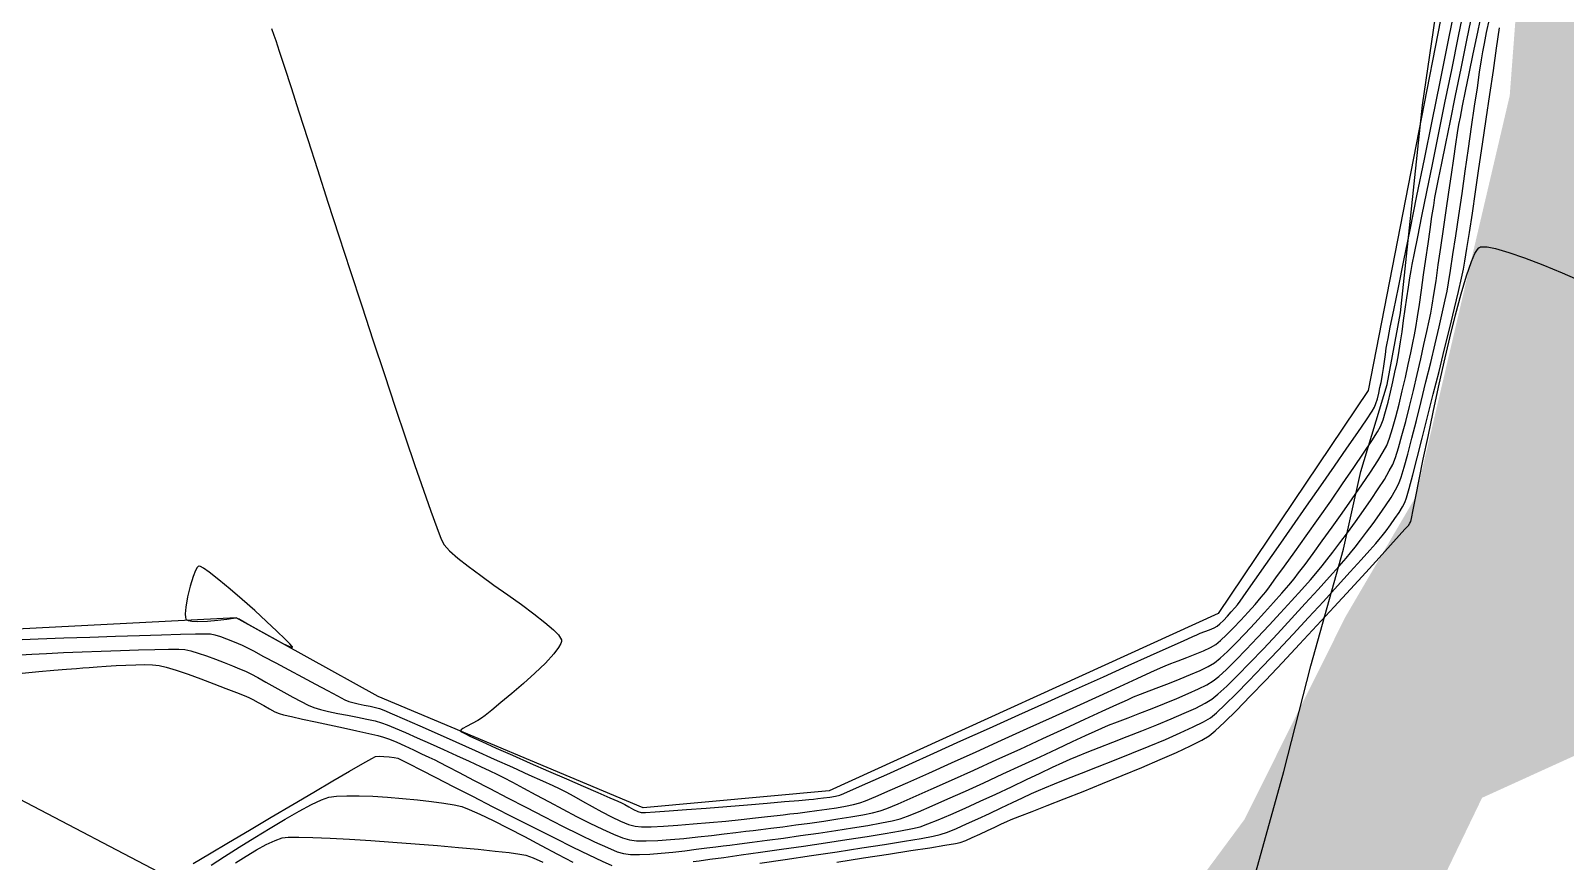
# Model space of a CAD drawing. Header units: metres. Extents: x 708941 to 724052, y 5405153 to 5413472.
# Drawn here: x 710272.2 to 710431.5, y 5412166.7 to 5412253 of the extents above; entities that cross this region are included whole.
import ezdxf

# ---------------------------------------------------------------- set-up
doc = ezdxf.new("R2010")
doc.units = ezdxf.units.M
doc.header["$LTSCALE"] = 12.7
doc.header["$MEASUREMENT"] = 0
for name, color, linetype in [('CONT-MJR1', 252, 'Continuous'), ('CONT-MNR1', 251, 'Continuous'), ('contornos2', 7, 'Continuous'), ('poligono colbun', 7, 'Continuous'), ('rio', 251, 'Continuous')]:
    doc.layers.add(name, color=color, linetype=linetype)

msp = doc.modelspace()

# ---------------------------------------------------------------- hatches: boundary and pattern name
at = {"layer": 'rio'}
h = msp.add_hatch(dxfattribs=at)
h.set_pattern_fill('MUDST', color=256, scale=15, style=0)
h.paths.add_polyline_path([(709010.72, 5411936.38), (709004.98, 5411946.45), (709001.25, 5411958.08), (708996.13, 5411975.99), (709012.7, 5411962.98), (709030.78, 5411956.49), (709044.53, 5411951.18), (709074.83, 5411950.28), (709089.61, 5411951.82), (709102.43, 5411952.02), (709123.56, 5411954.63), (709134.73, 5411956.95), (709145.4, 5411956.95), (709168.41, 5411955.62), (709183.3, 5411955.53), (709187.67, 5411955.43), (709193.87, 5411958.4), (709194.56, 5411957.99), (709200.68, 5411965.39), (709203.1, 5411977.2), (709205.58, 5411984.02), (709211.33, 5411990.28), (709223.71, 5411994.78), (709231.07, 5411997.27), (709241.21, 5411994.8), (709265.58, 5411997.08), (709286.39, 5412000.38), (709297.9, 5412001.91), (709315.21, 5411997.24), (709326.72, 5411992.03), (709345.09, 5411985.93), (709355.27, 5411979.45), (709376.46, 5411975.37), (709391.72, 5411975.3), (709413.08, 5411978.61), (709438.83, 5411980.92), (709461.63, 5411986.21), (709475.6, 5411989.01), (709492.86, 5411992.74), (709503.45, 5411993.79), (709515.24, 5411993.79), (709532.63, 5411987.71), (709547.37, 5411983.51), (709564.71, 5411977.95), (709575.63, 5411973.62), (709587.68, 5411967.04), (709601.87, 5411958.6), (709607.56, 5411954.31), (709621.49, 5411940.03), (709647.9, 5411909.14), (709660.4, 5411897.76), (709669.81, 5411887.81), (709676.49, 5411876.15), (709682.2, 5411869.04), (709705.75, 5411878.05), (709736, 5411893.04), (709750.64, 5411899.41), (709758.05, 5411906.33), (709764.85, 5411916.27), (709770.13, 5411926.57), (709778.25, 5411949.25), (709785.66, 5411970.64), (709786.5, 5411979.16), (709785.1, 5411992.95), (709785.1, 5412008.74), (709787.55, 5412022.89), (709795.83, 5412039.06), (709803.3, 5412045.65), (709812.9, 5412054.28), (709814.49, 5412059.03), (709815.9, 5412060.78), (709822.13, 5412063.75), (709825.31, 5412072.01), (709847.55, 5412106.6), (709866.9, 5412128.06), (709875.05, 5412136.05), (709882.93, 5412155.32), (709888.97, 5412168.35), (709893.2, 5412182.51), (709907.24, 5412209.92), (709938.47, 5412236.97), (709971.6, 5412250.13), (709991.71, 5412252.94), (710005.1, 5412261.1), (710014.56, 5412263.33), (710040.82, 5412267.64), (710057.91, 5412266.41), (710076.56, 5412261.93), (710102.9, 5412255.3), (710112.79, 5412247.31), (710119.45, 5412240.72), (710131.28, 5412231.78), (710145.37, 5412209.63), (710149.4, 5412194.25), (710150.27, 5412166.43), (710139.83, 5412142.28), (710130.23, 5412129.69), (710126.33, 5412121.71), (710117.73, 5412100.96), (710114.13, 5412096.47), (710111.94, 5412085.44), (710111.94, 5412063.54), (710117.58, 5412054.18), (710137.74, 5412018.92), (710146.76, 5412008.05), (710171.4, 5411997.24), (710179.97, 5411993.95), (710184.25, 5412001.58), (710190.69, 5412018), (710194.77, 5412034.37), (710197.31, 5412050.49), (710197.31, 5412064.26), (710199.32, 5412079.72), (710201.37, 5412092.19), (710205.73, 5412098.48), (710214.95, 5412120.36), (710219.48, 5412128.98), (710230.13, 5412139.36), (710235.6, 5412142.44), (710241.85, 5412140.68), (710250.27, 5412138.84), (710280.27, 5412139.46), (710296.04, 5412143.18), (710311.35, 5412143.18), (710329.27, 5412144.22), (710333.88, 5412147.83), (710359.32, 5412147.31), (710368.97, 5412148.45), (710370.82, 5412151.38), (710390.46, 5412160.63), (710398.15, 5412171.03), (710408.65, 5412192.1), (710415.95, 5412204.58), (710425.69, 5412246.2), (710427.89, 5412275.36), (710429.04, 5412328.01), (710428.04, 5412335.01), (710422.46, 5412340.84), (710414.39, 5412351.33), (710395.98, 5412353.91), (710387.66, 5412360.04), (710378.34, 5412372.12), (710377.12, 5412383.36), (710377.12, 5412396.81), (710371.6, 5412397.8), (710368.77, 5412410.55), (710362.93, 5412436.03), (710362.93, 5412455.01), (710369.68, 5412482.49), (710374.05, 5412500.93), (710382.11, 5412513.13), (710396.48, 5412526.77), (710413.79, 5412540.1), (710438.62, 5412552.3), (710472.36, 5412570.37), (710507.51, 5412590.61), (710519.7, 5412579.46), (710499.92, 5412572.63), (710480.98, 5412561.98), (710445.54, 5412543.55), (710413.79, 5412532.5), (710411.05, 5412528.12), (710405.76, 5412520.43), (710394.25, 5412506.93), (710388.85, 5412494.92), (710386.47, 5412476.01), (710382.71, 5412446.17), (710388.72, 5412397.62), (710394.97, 5412383.05), (710398.02, 5412368.11), (710411.09, 5412363.15), (710426.51, 5412356), (710442.45, 5412348.49), (710447.05, 5412337.14), (710447.05, 5412315.92), (710441.78, 5412260.07), (710441.78, 5412194.92), (710437.48, 5412190.86), (710437.48, 5412179.96), (710422.82, 5412173.29), (710418.74, 5412164.82), (710409.45, 5412149.84), (710394.78, 5412136.49), (710379.86, 5412129.78), (710371.88, 5412127.03), (710311.73, 5412127.03), (710308.89, 5412124), (710254.14, 5412121.42), (710236.99, 5412126.6), (710229.16, 5412118.66), (710218.68, 5412095.96), (710213.59, 5412055.1), (710203.57, 5412019.88), (710201.34, 5412006.55), (710198.59, 5411993.54), (710194.4, 5411986.49), (710188.54, 5411983.77), (710175.67, 5411983.77), (710136.96, 5411996.55), (710120.35, 5412009.39), (710098.73, 5412043.32), (710098.73, 5412061.02), (710096.67, 5412091.87), (710100.83, 5412110.83), (710110.63, 5412117.13), (710123.77, 5412149.24), (710130.92, 5412166.36), (710128.79, 5412197.14), (710123.8, 5412211.38), (710113.15, 5412223.6), (710085.02, 5412238.46), (710058.13, 5412249.84), (710029.73, 5412249.84), (710015.06, 5412246.32), (710001.6, 5412242.56), (709992.04, 5412242.56), (709972.27, 5412238.6), (709963.64, 5412235.76), (709954.26, 5412232.26), (709954.26, 5412228.55), (709945.86, 5412220.35), (709925.83, 5412192.24), (709917.05, 5412177.32), (709899.37, 5412144.55), (709894.3, 5412133.07), (709891.48, 5412127.42), (709886.71, 5412118.47), (709886.71, 5412100.95), (709884.61, 5412095.01), (709863.2, 5412086.46), (709839.07, 5412054.84), (709818.25, 5412032.92), (709804.19, 5412017.18), (709804.19, 5411995.52), (709809.04, 5411990.11), (709796.13, 5411953.84), (709781.68, 5411916.41), (709768.27, 5411889.66), (709746.93, 5411879.08), (709713.1, 5411863.01), (709689.29, 5411855.41), (709697.02, 5411835.95), (709708.2, 5411825.46), (709725.86, 5411817.9), (709778.24, 5411813.93), (709792.75, 5411813.93), (709806.43, 5411818.64), (709820.66, 5411821.87), (709831.69, 5411824.63), (709853.8, 5411835.25), (709879.02, 5411846.88), (709921.68, 5411861.15), (709947.96, 5411871.32), (709969.09, 5411879.92), (709979.29, 5411886.02), (709982.27, 5411909.39), (709987.23, 5411923.13), (709997.03, 5411933.25), (710000.38, 5411927.93), (710000.38, 5411906.72), (709997.04, 5411893.11), (709991.96, 5411879.15), (709967.58, 5411866.46), (709951.2, 5411859.77), (709918.84, 5411852.05), (709894.39, 5411845.25), (709864.94, 5411830.28), (709840.16, 5411819.17), (709812.7, 5411811), (709801.26, 5411807.45), (709779.31, 5411803.47), (709766.14, 5411803.47), (709756.94, 5411797.7), (709737.23, 5411795.78), (709715.18, 5411796.68), (709708.1, 5411801.85), (709698.23, 5411815.71), (709693.86, 5411826.48), (709676.55, 5411857.93), (709667.66, 5411869.47), (709661.18, 5411881.7), (709649.81, 5411896.98), (709627.11, 5411919.87), (709613.01, 5411936.78), (709604.72, 5411946.98), (709591.67, 5411954.52), (709575.87, 5411964.64), (709557.6, 5411970.47), (709551.42, 5411973.23), (709538.02, 5411976.43), (709518.15, 5411979.68), (709504.01, 5411982), (709494.29, 5411985.04), (709479.8, 5411980.64), (709442.42, 5411967.64), (709425.43, 5411960.31), (709402.9, 5411951.24), (709383.6, 5411945.23), (709362.15, 5411938.26), (709331.55, 5411930.11), (709320.42, 5411924.96), (709306.56, 5411912.14), (709285.88, 5411895.62), (709279.31, 5411870.27), (709273.83, 5411857.41), (709264.69, 5411829.66), (709254.13, 5411801.64), (709246.31, 5411791.25), (709237.29, 5411777.87), (709219.52, 5411767.13), (709208.6, 5411765.29), (709203.92, 5411751.48), (709203.91, 5411735.92), (709205.94, 5411719.08), (709203.34, 5411708.78), (709199.33, 5411696.28), (709197.39, 5411684.19), (709189.35, 5411661.06), (709186.31, 5411649.66), (709173.04, 5411639.59), (709167.53, 5411621.08), (709166.78, 5411600.74), (709164.06, 5411585.63), (709162.73, 5411558.53), (709162.73, 5411546.6), (709165.95, 5411526.5), (709173.44, 5411512.03), (709050.6, 5411667.95), (709021.23, 5411751.02), (709026.33, 5411756.01), (709028.1, 5411762.18), (709028.65, 5411783.35), (709023.38, 5411795.31), (709011.24, 5411823.29), (709005.01, 5411832.77), (709001.76, 5411870.86)])

# ---------------------------------------------------------------- linework, layer by layer
at = {"layer": 'CONT-MJR1', "elevation": 245, "flags": 128}
msp.add_lwpolyline([(710271.11, 5412188.15), (710272.29, 5412188.21), (710273.81, 5412188.28), (710275.57, 5412188.37), (710277.5, 5412188.45), (710279.5, 5412188.53), (710281.48, 5412188.6), (710283.37, 5412188.66), (710285.06, 5412188.7), (710286.49, 5412188.72), (710287.55, 5412188.72), (710288.16, 5412188.68), (710288.79, 5412188.54), (710289.56, 5412188.31), (710290.43, 5412188.02), (710291.35, 5412187.69), (710292.26, 5412187.34), (710293.11, 5412187), (710293.86, 5412186.69), (710294.47, 5412186.43), (710295.02, 5412186.16), (710295.74, 5412185.77), (710296.58, 5412185.31), (710297.5, 5412184.79), (710298.44, 5412184.26), (710299.37, 5412183.75), (710300.23, 5412183.29), (710300.98, 5412182.92), (710301.57, 5412182.66), (710302.24, 5412182.46), (710303.08, 5412182.26), (710304.04, 5412182.05), (710305.07, 5412181.86), (710306.1, 5412181.66), (710307.06, 5412181.46), (710307.91, 5412181.27), (710308.59, 5412181.08), (710309.16, 5412180.87), (710310.01, 5412180.52), (710311.07, 5412180.06), (710312.3, 5412179.52), (710313.64, 5412178.92), (710315.02, 5412178.3), (710316.38, 5412177.67), (710317.68, 5412177.08), (710318.85, 5412176.54), (710319.83, 5412176.08), (710320.57, 5412175.74), (710321.25, 5412175.4), (710322.19, 5412174.91), (710323.32, 5412174.3), (710324.6, 5412173.61), (710325.98, 5412172.87), (710327.41, 5412172.1), (710328.84, 5412171.35), (710330.22, 5412170.65), (710331.51, 5412170.02), (710332.65, 5412169.5), (710333.6, 5412169.12), (710334.31, 5412168.91), (710335.06, 5412168.83), (710336.06, 5412168.81), (710337.25, 5412168.86), (710338.57, 5412168.95), (710339.98, 5412169.07), (710341.42, 5412169.22), (710342.83, 5412169.38), (710344.16, 5412169.54), (710345.37, 5412169.69), (710346.39, 5412169.82), (710347.17, 5412169.91), (710347.96, 5412170.01), (710349, 5412170.13), (710350.23, 5412170.29), (710351.59, 5412170.47), (710353.04, 5412170.67), (710354.51, 5412170.88), (710355.95, 5412171.09), (710357.31, 5412171.31), (710358.53, 5412171.53), (710359.55, 5412171.74), (710360.33, 5412171.93), (710361.04, 5412172.19), (710362.21, 5412172.68), (710363.77, 5412173.35), (710365.65, 5412174.18), (710367.76, 5412175.12), (710370.05, 5412176.16), (710372.44, 5412177.25), (710374.86, 5412178.35), (710377.24, 5412179.44), (710379.5, 5412180.49), (710381.58, 5412181.44), (710383.4, 5412182.28), (710384.9, 5412182.97), (710386, 5412183.47), (710386.63, 5412183.76), (710387.35, 5412184.05), (710388.25, 5412184.4), (710389.27, 5412184.79), (710390.37, 5412185.21), (710391.48, 5412185.64), (710392.56, 5412186.08), (710393.55, 5412186.51), (710394.39, 5412186.93), (710395.05, 5412187.32), (710395.64, 5412187.79), (710396.39, 5412188.49), (710397.27, 5412189.36), (710398.24, 5412190.36), (710399.24, 5412191.43), (710400.23, 5412192.52), (710401.18, 5412193.57), (710402.04, 5412194.55), (710402.76, 5412195.38), (710403.3, 5412196.03), (710403.77, 5412196.64), (710404.45, 5412197.53), (710405.28, 5412198.66), (710406.23, 5412199.96), (710407.25, 5412201.38), (710408.3, 5412202.86), (710409.35, 5412204.34), (710410.33, 5412205.78), (710411.23, 5412207.11), (710411.99, 5412208.27), (710412.56, 5412209.22), (710412.92, 5412209.89), (710413.22, 5412210.65), (710413.53, 5412211.65), (710413.87, 5412212.85), (710414.21, 5412214.16), (710414.54, 5412215.55), (710414.86, 5412216.94), (710415.15, 5412218.28), (710415.41, 5412219.5), (710415.63, 5412220.54), (710415.8, 5412221.35), (710415.94, 5412222.14), (710416.11, 5412223.22), (710416.31, 5412224.53), (710416.53, 5412226.01), (710416.75, 5412227.59), (710416.98, 5412229.21), (710417.21, 5412230.81), (710417.43, 5412232.31), (710417.62, 5412233.66), (710417.8, 5412234.79), (710417.93, 5412235.63), (710418.07, 5412236.33), (710418.31, 5412237.53), (710418.64, 5412239.19), (710419.06, 5412241.23), (710419.54, 5412243.59), (710420.07, 5412246.21), (710420.65, 5412249.02), (710421.25, 5412251.97), (710421.87, 5412254.97)], dxfattribs=at)
at = {"layer": 'CONT-MNR1', "flags": 128}
for points, elevation in [([(710270.45, 5412189.71), (710272.96, 5412189.8), (710275.61, 5412189.89), (710278.31, 5412189.98), (710280.96, 5412190.07), (710283.47, 5412190.15), (710285.76, 5412190.22), (710287.73, 5412190.28), (710289.29, 5412190.32), (710290.36, 5412190.33), (710290.83, 5412190.32), (710291.29, 5412190.22), (710291.87, 5412190.03), (710292.5, 5412189.81), (710293.13, 5412189.56), (710293.7, 5412189.33), (710294.13, 5412189.15), (710294.54, 5412188.94), (710295.3, 5412188.54), (710296.35, 5412187.98), (710297.6, 5412187.31), (710298.97, 5412186.57), (710300.38, 5412185.82), (710301.74, 5412185.08), (710302.99, 5412184.42), (710304.03, 5412183.87), (710304.79, 5412183.48), (710305.18, 5412183.29), (710305.61, 5412183.17), (710306.16, 5412183.04), (710306.78, 5412182.92), (710307.41, 5412182.8), (710307.96, 5412182.68), (710308.39, 5412182.57), (710308.81, 5412182.4), (710309.7, 5412182.01), (710310.98, 5412181.45), (710312.56, 5412180.76), (710314.36, 5412179.95), (710316.31, 5412179.09), (710318.31, 5412178.19), (710320.29, 5412177.3), (710322.17, 5412176.46), (710323.87, 5412175.69), (710325.3, 5412175.05), (710326.38, 5412174.56), (710327.03, 5412174.26), (710327.7, 5412173.91), (710328.53, 5412173.47), (710329.45, 5412172.95), (710330.44, 5412172.39), (710331.45, 5412171.84), (710332.45, 5412171.32), (710333.38, 5412170.88), (710334.22, 5412170.53), (710334.92, 5412170.33), (710335.58, 5412170.28), (710336.58, 5412170.28), (710337.85, 5412170.34), (710339.33, 5412170.44), (710340.95, 5412170.57), (710342.63, 5412170.72), (710344.32, 5412170.88), (710345.93, 5412171.05), (710347.4, 5412171.21), (710348.66, 5412171.35), (710349.65, 5412171.46), (710350.29, 5412171.53), (710350.97, 5412171.61), (710351.81, 5412171.71), (710352.76, 5412171.83), (710353.78, 5412171.96), (710354.81, 5412172.1), (710355.82, 5412172.26), (710356.76, 5412172.42), (710357.58, 5412172.59), (710358.24, 5412172.75), (710358.81, 5412172.97), (710359.88, 5412173.42), (710361.38, 5412174.07), (710363.23, 5412174.89), (710365.38, 5412175.85), (710367.76, 5412176.92), (710370.31, 5412178.07), (710372.94, 5412179.26), (710375.61, 5412180.47), (710378.24, 5412181.67), (710380.76, 5412182.82), (710383.1, 5412183.89), (710385.21, 5412184.85), (710387.01, 5412185.67), (710388.44, 5412186.32), (710389.43, 5412186.77), (710389.91, 5412186.99), (710390.52, 5412187.24), (710391.29, 5412187.53), (710392.16, 5412187.86), (710393.05, 5412188.21), (710393.9, 5412188.56), (710394.64, 5412188.9), (710395.19, 5412189.22), (710395.66, 5412189.61), (710396.28, 5412190.2), (710397, 5412190.92), (710397.77, 5412191.74), (710398.53, 5412192.58), (710399.26, 5412193.38), (710399.88, 5412194.11), (710400.36, 5412194.68), (710400.76, 5412195.2), (710401.43, 5412196.12), (710402.32, 5412197.35), (710403.39, 5412198.84), (710404.57, 5412200.51), (710405.83, 5412202.29), (710407.11, 5412204.11), (710408.35, 5412205.9), (710409.51, 5412207.58), (710410.53, 5412209.09), (710411.37, 5412210.36), (710411.98, 5412211.31), (710412.29, 5412211.86), (710412.55, 5412212.53), (710412.81, 5412213.39), (710413.08, 5412214.37), (710413.33, 5412215.42), (710413.56, 5412216.48), (710413.78, 5412217.48), (710413.96, 5412218.37), (710414.1, 5412219.08), (710414.22, 5412219.75), (710414.36, 5412220.64), (710414.52, 5412221.69), (710414.68, 5412222.84), (710414.85, 5412224.04), (710415.02, 5412225.21), (710415.17, 5412226.32), (710415.32, 5412227.29), (710415.45, 5412228.06), (710415.56, 5412228.67), (710415.8, 5412229.85), (710416.14, 5412231.55), (710416.57, 5412233.69), (710417.09, 5412236.22), (710417.67, 5412239.07), (710418.3, 5412242.17), (710418.97, 5412245.47), (710419.67, 5412248.9), (710420.38, 5412252.39), (710421.1, 5412255.89)], 246), ([(710297.15, 5412253.17), (710297.42, 5412252.47), (710297.6, 5412251.94), (710297.97, 5412250.81), (710298.51, 5412249.16), (710299.19, 5412247.04), (710300, 5412244.52), (710300.93, 5412241.66), (710301.94, 5412238.52), (710303.03, 5412235.16), (710304.17, 5412231.64), (710305.34, 5412228.03), (710306.53, 5412224.38), (710307.72, 5412220.76), (710308.88, 5412217.23), (710310, 5412213.85), (710311.06, 5412210.68), (710312.04, 5412207.78), (710312.93, 5412205.22), (710313.69, 5412203.05), (710314.32, 5412201.35), (710314.79, 5412200.16), (710315.09, 5412199.55), (710315.64, 5412198.94), (710316.49, 5412198.19), (710317.59, 5412197.33), (710318.88, 5412196.38), (710320.26, 5412195.38), (710321.69, 5412194.37), (710323.1, 5412193.36), (710324.4, 5412192.4), (710325.54, 5412191.51), (710326.44, 5412190.74), (710326.94, 5412190.21), (710327.18, 5412189.88), (710327.25, 5412189.7), (710327.26, 5412189.62), (710327.26, 5412189.53), (710327.19, 5412189.3), (710326.97, 5412188.9), (710326.47, 5412188.24), (710325.59, 5412187.28), (710324.51, 5412186.24), (710323.32, 5412185.16), (710322.11, 5412184.12), (710320.98, 5412183.18), (710320.02, 5412182.39), (710319.33, 5412181.84), (710318.98, 5412181.57), (710318.58, 5412181.32), (710318.01, 5412181.02), (710317.42, 5412180.71), (710317.04, 5412180.49), (710316.85, 5412180.34), (710316.8, 5412180.26), (710316.79, 5412180.22), (710316.8, 5412180.21), (710316.89, 5412180.14), (710317.18, 5412179.99), (710317.83, 5412179.67), (710319, 5412179.13), (710320.48, 5412178.46), (710322.18, 5412177.7), (710324.03, 5412176.89), (710325.92, 5412176.06), (710327.78, 5412175.25), (710329.52, 5412174.5), (710331.05, 5412173.83), (710332.28, 5412173.3), (710333.12, 5412172.94), (710333.49, 5412172.77), (710333.83, 5412172.59), (710334.27, 5412172.35), (710334.74, 5412172.09), (710335.18, 5412171.88), (710335.54, 5412171.75), (710335.98, 5412171.76), (710336.98, 5412171.82), (710338.44, 5412171.92), (710340.25, 5412172.06), (710342.28, 5412172.22), (710344.42, 5412172.39), (710346.57, 5412172.57), (710348.61, 5412172.74), (710350.42, 5412172.89), (710351.9, 5412173.01), (710352.94, 5412173.1), (710353.41, 5412173.15), (710353.87, 5412173.2), (710354.47, 5412173.28), (710355.12, 5412173.37), (710355.71, 5412173.47), (710356.16, 5412173.57), (710356.58, 5412173.74), (710357.57, 5412174.18), (710359.08, 5412174.85), (710361.02, 5412175.72), (710363.32, 5412176.75), (710365.92, 5412177.92), (710368.73, 5412179.19), (710371.69, 5412180.52), (710374.72, 5412181.89), (710377.75, 5412183.25), (710380.71, 5412184.59), (710383.52, 5412185.85), (710386.1, 5412187.02), (710388.4, 5412188.06), (710390.33, 5412188.93), (710391.82, 5412189.6), (710392.8, 5412190.04), (710393.2, 5412190.22), (710393.56, 5412190.37), (710394.03, 5412190.55), (710394.54, 5412190.74), (710395, 5412190.94), (710395.33, 5412191.13), (710395.6, 5412191.35), (710395.97, 5412191.71), (710396.38, 5412192.14), (710396.79, 5412192.59), (710397.15, 5412193.01), (710397.43, 5412193.34), (710397.71, 5412193.72), (710398.33, 5412194.6), (710399.25, 5412195.9), (710400.39, 5412197.52), (710401.7, 5412199.4), (710403.12, 5412201.43), (710404.6, 5412203.56), (710406.08, 5412205.68), (710407.5, 5412207.72), (710408.8, 5412209.6), (710409.92, 5412211.24), (710410.81, 5412212.54), (710411.41, 5412213.44), (710411.67, 5412213.84), (710411.81, 5412214.22), (710411.95, 5412214.73), (710412.09, 5412215.3), (710412.22, 5412215.88), (710412.33, 5412216.4), (710412.41, 5412216.8), (710412.49, 5412217.25), (710412.58, 5412217.87), (710412.68, 5412218.59), (710412.78, 5412219.32), (710412.88, 5412219.98), (710412.96, 5412220.49), (710413.06, 5412220.98), (710413.29, 5412222.15), (710413.65, 5412223.94), (710414.13, 5412226.27), (710414.69, 5412229.08), (710415.34, 5412232.28), (710416.06, 5412235.81), (710416.83, 5412239.6), (710417.63, 5412243.57), (710418.46, 5412247.65), (710419.29, 5412251.78), (710420.12, 5412255.87)], 247), ([(710271.29, 5412186.23), (710273, 5412186.39), (710274.56, 5412186.53), (710275.89, 5412186.64), (710276.92, 5412186.72), (710277.57, 5412186.77), (710278.25, 5412186.82), (710279.08, 5412186.89), (710280.02, 5412186.96), (710281.03, 5412187.02), (710282.06, 5412187.07), (710283.07, 5412187.11), (710284, 5412187.12), (710284.83, 5412187.1), (710285.49, 5412187.03), (710286.24, 5412186.86), (710287.27, 5412186.54), (710288.5, 5412186.12), (710289.83, 5412185.64), (710291.18, 5412185.14), (710292.44, 5412184.65), (710293.53, 5412184.23), (710294.34, 5412183.9), (710294.8, 5412183.71), (710295.23, 5412183.49), (710295.77, 5412183.19), (710296.37, 5412182.86), (710296.97, 5412182.52), (710297.51, 5412182.23), (710297.95, 5412182.04), (710298.4, 5412181.91), (710299.25, 5412181.72), (710300.39, 5412181.47), (710301.73, 5412181.18), (710303.19, 5412180.87), (710304.65, 5412180.55), (710306.04, 5412180.25), (710307.26, 5412179.98), (710308.2, 5412179.76), (710308.78, 5412179.6), (710309.4, 5412179.37), (710310.17, 5412179.05), (710311.02, 5412178.67), (710311.9, 5412178.26), (710312.75, 5412177.86), (710313.51, 5412177.51), (710314.11, 5412177.22), (710314.58, 5412176.98), (710315.45, 5412176.53), (710316.66, 5412175.9), (710318.15, 5412175.12), (710319.83, 5412174.24), (710321.67, 5412173.28), (710323.58, 5412172.3), (710325.5, 5412171.31), (710327.37, 5412170.36), (710329.12, 5412169.49), (710330.7, 5412168.73), (710332.03, 5412168.12), (710333.05, 5412167.69), (710333.69, 5412167.49), (710334.42, 5412167.41), (710335.35, 5412167.39), (710336.42, 5412167.44), (710337.6, 5412167.53), (710338.83, 5412167.65), (710340.07, 5412167.79), (710341.26, 5412167.94), (710342.35, 5412168.08), (710343.3, 5412168.2), (710344.05, 5412168.29), (710344.74, 5412168.38), (710345.76, 5412168.51), (710347.07, 5412168.68), (710348.6, 5412168.88), (710350.3, 5412169.11), (710352.09, 5412169.36), (710353.93, 5412169.63), (710355.74, 5412169.9), (710357.48, 5412170.17), (710359.07, 5412170.43), (710360.47, 5412170.68), (710361.6, 5412170.91), (710362.41, 5412171.11), (710363.19, 5412171.39), (710364.31, 5412171.84), (710365.73, 5412172.44), (710367.37, 5412173.17), (710369.19, 5412173.98), (710371.11, 5412174.86), (710373.09, 5412175.77), (710375.05, 5412176.68), (710376.95, 5412177.56), (710378.72, 5412178.39), (710380.31, 5412179.13), (710381.64, 5412179.75), (710382.67, 5412180.22), (710383.34, 5412180.52), (710384.06, 5412180.82), (710384.99, 5412181.19), (710386.08, 5412181.61), (710387.29, 5412182.08), (710388.57, 5412182.58), (710389.87, 5412183.09), (710391.14, 5412183.6), (710392.33, 5412184.11), (710393.38, 5412184.59), (710394.26, 5412185.03), (710394.91, 5412185.42), (710395.5, 5412185.9), (710396.3, 5412186.63), (710397.27, 5412187.58), (710398.35, 5412188.69), (710399.52, 5412189.92), (710400.72, 5412191.2), (710401.91, 5412192.49), (710403.05, 5412193.75), (710404.1, 5412194.91), (710405, 5412195.94), (710405.73, 5412196.78), (710406.23, 5412197.38), (710406.72, 5412197.99), (710407.34, 5412198.8), (710408.06, 5412199.75), (710408.85, 5412200.82), (710409.67, 5412201.95), (710410.5, 5412203.12), (710411.3, 5412204.27), (710412.04, 5412205.36), (710412.68, 5412206.36), (710413.19, 5412207.23), (710413.55, 5412207.91), (710413.82, 5412208.62), (710414.14, 5412209.64), (710414.5, 5412210.9), (710414.89, 5412212.35), (710415.28, 5412213.93), (710415.69, 5412215.59), (710416.08, 5412217.25), (710416.45, 5412218.86), (710416.79, 5412220.36), (710417.08, 5412221.7), (710417.32, 5412222.81), (710417.49, 5412223.63), (710417.63, 5412224.43), (710417.82, 5412225.57), (710418.04, 5412226.99), (710418.28, 5412228.64), (710418.55, 5412230.44), (710418.82, 5412232.34), (710419.1, 5412234.28), (710419.37, 5412236.19), (710419.64, 5412238.01), (710419.88, 5412239.68), (710420.1, 5412241.15), (710420.28, 5412242.34), (710420.42, 5412243.2), (710420.57, 5412243.97), (710420.8, 5412245.15), (710421.11, 5412246.68), (710421.48, 5412248.5), (710421.91, 5412250.56), (710422.37, 5412252.79), (710422.86, 5412255.14)], 244), ([(710340.94, 5412166.68), (710341.56, 5412166.75), (710342.65, 5412166.9), (710344.12, 5412167.1), (710345.91, 5412167.35), (710347.93, 5412167.63), (710350.11, 5412167.94), (710352.38, 5412168.27), (710354.67, 5412168.61), (710356.89, 5412168.95), (710358.98, 5412169.27), (710360.86, 5412169.58), (710362.45, 5412169.86), (710363.69, 5412170.1), (710364.49, 5412170.29), (710365.3, 5412170.57), (710366.38, 5412171.01), (710367.68, 5412171.56), (710369.15, 5412172.22), (710370.72, 5412172.93), (710372.34, 5412173.68), (710373.96, 5412174.44), (710375.52, 5412175.18), (710376.96, 5412175.86), (710378.24, 5412176.46), (710379.29, 5412176.95), (710380.06, 5412177.29), (710380.82, 5412177.61), (710381.84, 5412178.02), (710383.08, 5412178.51), (710384.48, 5412179.05), (710385.98, 5412179.64), (710387.52, 5412180.25), (710389.06, 5412180.87), (710390.54, 5412181.48), (710391.91, 5412182.07), (710393.1, 5412182.61), (710394.07, 5412183.1), (710394.77, 5412183.52), (710395.41, 5412184.04), (710396.32, 5412184.89), (710397.44, 5412186), (710398.72, 5412187.31), (710400.12, 5412188.77), (710401.58, 5412190.32), (710403.04, 5412191.9), (710404.47, 5412193.45), (710405.8, 5412194.92), (710406.98, 5412196.23), (710407.97, 5412197.34), (710408.72, 5412198.19), (710409.17, 5412198.72), (710409.64, 5412199.31), (710410.2, 5412200.04), (710410.84, 5412200.87), (710411.5, 5412201.78), (710412.17, 5412202.71), (710412.8, 5412203.62), (710413.37, 5412204.49), (710413.84, 5412205.28), (710414.18, 5412205.93), (710414.41, 5412206.57), (710414.72, 5412207.61), (710415.11, 5412208.98), (710415.54, 5412210.63), (710416.01, 5412212.48), (710416.51, 5412214.45), (710417, 5412216.48), (710417.49, 5412218.5), (710417.95, 5412220.43), (710418.36, 5412222.21), (710418.72, 5412223.76), (710419, 5412225.01), (710419.18, 5412225.9), (710419.34, 5412226.77), (710419.55, 5412228.06), (710419.8, 5412229.7), (710420.09, 5412231.63), (710420.41, 5412233.76), (710420.74, 5412236.03), (710421.08, 5412238.37), (710421.42, 5412240.71), (710421.74, 5412242.98), (710422.05, 5412245.1), (710422.33, 5412247.02), (710422.57, 5412248.65), (710422.77, 5412249.92), (710422.91, 5412250.77), (710423.06, 5412251.61), (710423.29, 5412252.75), (710423.58, 5412254.14)], 243), ([(710347.84, 5412166.49), (710350.49, 5412166.88), (710353.2, 5412167.29), (710355.88, 5412167.69), (710358.44, 5412168.08), (710360.8, 5412168.45), (710362.88, 5412168.79), (710364.59, 5412169.08), (710365.85, 5412169.31), (710366.57, 5412169.48), (710367.32, 5412169.73), (710368.25, 5412170.11), (710369.32, 5412170.57), (710370.49, 5412171.1), (710371.7, 5412171.67), (710372.91, 5412172.24), (710374.07, 5412172.79), (710375.13, 5412173.3), (710376.05, 5412173.73), (710376.77, 5412174.06), (710377.43, 5412174.34), (710378.44, 5412174.74), (710379.73, 5412175.25), (710381.24, 5412175.84), (710382.91, 5412176.5), (710384.68, 5412177.2), (710386.48, 5412177.92), (710388.26, 5412178.65), (710389.95, 5412179.36), (710391.49, 5412180.03), (710392.83, 5412180.65), (710393.89, 5412181.18), (710394.62, 5412181.61), (710395.25, 5412182.12), (710396.15, 5412182.97), (710397.28, 5412184.08), (710398.6, 5412185.43), (710400.06, 5412186.95), (710401.61, 5412188.58), (710403.2, 5412190.29), (710404.8, 5412192.01), (710406.35, 5412193.69), (710407.8, 5412195.29), (710409.12, 5412196.74), (710410.26, 5412198), (710411.17, 5412199), (710411.8, 5412199.71), (710412.1, 5412200.07), (710412.44, 5412200.49), (710412.85, 5412201.03), (710413.31, 5412201.64), (710413.77, 5412202.29), (710414.2, 5412202.92), (710414.55, 5412203.49), (710414.8, 5412203.96), (710414.96, 5412204.44), (710415.24, 5412205.42), (710415.62, 5412206.84), (710416.08, 5412208.6), (710416.6, 5412210.63), (710417.17, 5412212.86), (710417.76, 5412215.2), (710418.35, 5412217.57), (710418.92, 5412219.9), (710419.46, 5412222.11), (710419.95, 5412224.13), (710420.36, 5412225.86), (710420.67, 5412227.24), (710420.88, 5412228.18), (710421.03, 5412229.03), (710421.24, 5412230.33), (710421.51, 5412232.01), (710421.81, 5412233.99), (710422.14, 5412236.23), (710422.5, 5412238.64), (710422.87, 5412241.17), (710423.25, 5412243.75), (710423.62, 5412246.31), (710423.99, 5412248.8), (710424.33, 5412251.14), (710424.63, 5412253.26)], 242), ([(710355.84, 5412166.61), (710358.61, 5412167.04), (710361.2, 5412167.44), (710363.52, 5412167.8), (710365.5, 5412168.11), (710367.07, 5412168.37), (710368.15, 5412168.55), (710368.66, 5412168.66), (710369.22, 5412168.86), (710369.91, 5412169.15), (710370.69, 5412169.5), (710371.48, 5412169.88), (710372.25, 5412170.25), (710372.94, 5412170.58), (710373.49, 5412170.83), (710373.95, 5412171.02), (710374.85, 5412171.37), (710376.12, 5412171.87), (710377.67, 5412172.48), (710379.45, 5412173.19), (710381.4, 5412173.96), (710383.43, 5412174.78), (710385.48, 5412175.62), (710387.49, 5412176.45), (710389.39, 5412177.26), (710391.1, 5412178.01), (710392.57, 5412178.69), (710393.72, 5412179.26), (710394.48, 5412179.71), (710395.13, 5412180.25), (710396.1, 5412181.15), (710397.32, 5412182.36), (710398.76, 5412183.84), (710400.36, 5412185.51), (710402.09, 5412187.33), (710403.88, 5412189.24), (710405.68, 5412191.19), (710407.46, 5412193.11), (710409.17, 5412194.97), (710410.74, 5412196.69), (710412.15, 5412198.22), (710413.33, 5412199.52), (710414.23, 5412200.52), (710414.82, 5412201.17), (710415.04, 5412201.42), (710415.17, 5412201.58), (710415.32, 5412201.8), (710415.43, 5412201.98), (710415.5, 5412202.31), (710415.68, 5412203.21), (710415.95, 5412204.58), (710416.3, 5412206.36), (710416.72, 5412208.46), (710417.21, 5412210.8), (710417.74, 5412213.32), (710418.3, 5412215.92), (710418.88, 5412218.53), (710419.48, 5412221.07), (710420.07, 5412223.46), (710420.65, 5412225.63), (710421.2, 5412227.49), (710421.71, 5412228.97), (710422.08, 5412229.82), (710422.34, 5412230.24), (710422.5, 5412230.41), (710422.57, 5412230.45), (710422.66, 5412230.49), (710422.89, 5412230.52), (710423.36, 5412230.49), (710424.21, 5412230.33), (710425.59, 5412229.93), (710427.24, 5412229.36), (710429.12, 5412228.64), (710431.15, 5412227.79), (710433.27, 5412226.86)], 241), ([(710289.02, 5412166.47), (710290.73, 5412167.48), (710292.71, 5412168.66), (710294.87, 5412169.94), (710297.12, 5412171.27), (710299.38, 5412172.6), (710301.55, 5412173.87), (710303.54, 5412175.04), (710305.27, 5412176.05), (710306.64, 5412176.84), (710307.57, 5412177.36), (710307.97, 5412177.57), (710308.34, 5412177.6), (710308.84, 5412177.59), (710309.39, 5412177.55), (710309.89, 5412177.48), (710310.27, 5412177.4), (710310.62, 5412177.24), (710311.44, 5412176.83), (710312.67, 5412176.2), (710314.22, 5412175.41), (710316.03, 5412174.48), (710318.03, 5412173.45), (710320.15, 5412172.36), (710322.32, 5412171.25), (710324.47, 5412170.16), (710326.53, 5412169.12), (710328.44, 5412168.17), (710330.11, 5412167.35), (710331.49, 5412166.7), (710332.5, 5412166.26)], 243), ([(710290.89, 5412166.3), (710292.28, 5412167.19), (710293.82, 5412168.15), (710295.42, 5412169.15), (710297.04, 5412170.14), (710298.6, 5412171.07), (710300.05, 5412171.9), (710301.33, 5412172.58), (710302.37, 5412173.08), (710303.12, 5412173.35), (710303.91, 5412173.46), (710304.97, 5412173.51), (710306.25, 5412173.5), (710307.69, 5412173.45), (710309.22, 5412173.36), (710310.78, 5412173.23), (710312.32, 5412173.08), (710313.76, 5412172.91), (710315.04, 5412172.73), (710316.12, 5412172.55), (710316.92, 5412172.37), (710317.69, 5412172.09), (710318.8, 5412171.59), (710320.18, 5412170.92), (710321.74, 5412170.13), (710323.42, 5412169.26), (710325.15, 5412168.35), (710326.85, 5412167.45), (710328.45, 5412166.6)], 242), ([(710293.43, 5412166.53), (710294.53, 5412167.23), (710295.61, 5412167.88), (710296.62, 5412168.44), (710297.53, 5412168.87), (710298.27, 5412169.12), (710298.91, 5412169.19), (710299.99, 5412169.2), (710301.46, 5412169.16), (710303.24, 5412169.09), (710305.26, 5412168.98), (710307.46, 5412168.84), (710309.76, 5412168.68), (710312.09, 5412168.51), (710314.39, 5412168.32), (710316.59, 5412168.13), (710318.61, 5412167.94), (710320.38, 5412167.76), (710321.85, 5412167.6), (710322.93, 5412167.45), (710323.57, 5412167.33), (710324.34, 5412167.06), (710325.32, 5412166.62)], 241)]:
    msp.add_lwpolyline(points, dxfattribs=dict(at, elevation=elevation))
at = {"layer": 'CONT-MNR1', "elevation": 247, "flags": 128}
msp.add_lwpolyline([(710293.8, 5412191.86), (710293.82, 5412191.86), (710293.9, 5412191.81), (710294.15, 5412191.66), (710294.67, 5412191.36), (710295.54, 5412190.86), (710296.54, 5412190.3), (710297.54, 5412189.75), (710298.42, 5412189.29), (710298.96, 5412189.03), (710299.22, 5412188.93), (710299.32, 5412188.92), (710299.34, 5412188.93), (710299.34, 5412188.95), (710299.28, 5412189.04), (710299.08, 5412189.27), (710298.6, 5412189.76), (710297.73, 5412190.6), (710296.65, 5412191.61), (710295.42, 5412192.73), (710294.13, 5412193.87), (710292.86, 5412194.97), (710291.69, 5412195.94), (710290.71, 5412196.71), (710290.11, 5412197.13), (710289.8, 5412197.31), (710289.66, 5412197.35), (710289.62, 5412197.35), (710289.57, 5412197.32), (710289.45, 5412197.2), (710289.27, 5412196.89), (710289.02, 5412196.26), (710288.71, 5412195.25), (710288.45, 5412194.15), (710288.28, 5412193.1), (710288.22, 5412192.41), (710288.24, 5412192.03), (710288.29, 5412191.86), (710288.32, 5412191.8), (710288.37, 5412191.76), (710288.53, 5412191.69), (710288.88, 5412191.62), (710289.53, 5412191.6), (710290.53, 5412191.64), (710291.58, 5412191.74), (710292.53, 5412191.85), (710293.22, 5412191.93), (710293.51, 5412191.97), (710293.66, 5412191.92)], close=True, dxfattribs=at)
at = {"layer": 'contornos2', "color": 30}
msp.add_lwpolyline([(710332.02, 5412378.53), (710354.07, 5412341.92), (710354.07, 5412341.92), (710367.55, 5412335.45), (710387.46, 5412342.37), (710414.87, 5412344.91), (710424.15, 5412329.59), (710424.03, 5412282.51), (710411.01, 5412215.57), (710395.43, 5412192.42), (710355.06, 5412174.01), (710335.75, 5412172.25), (710308.23, 5412183.82), (710293.51, 5412191.97), (710259.32, 5412190.22), (710240.87, 5412178.67), (710236.75, 5412175.14)], dxfattribs=at)
at = {"layer": 'poligono colbun', "color": 252, "linetype": 'Continuous'}
for points in [[(710399.19, 5412165.04), (710402.26, 5412176.01), (710405.03, 5412186.98), (710408.42, 5412199.11), (710410.23, 5412207.16), (710412.96, 5412216.22), (710414.35, 5412223.65), (710416.65, 5412245.23), (710419.3, 5412263.41), (710421.2, 5412281.02), (710421.54, 5412294.85), (710423.74, 5412312.43), (710424.1, 5412327.14), (710424.21, 5412331.84), (710421.68, 5412342.65), (710415.94, 5412354.86)], [(710245.73, 5412186.4), (710283.27, 5412166.76), (710314.46, 5412150.36)]]:
    msp.add_lwpolyline(points, dxfattribs=at)

doc.saveas('drawing.dxf')
